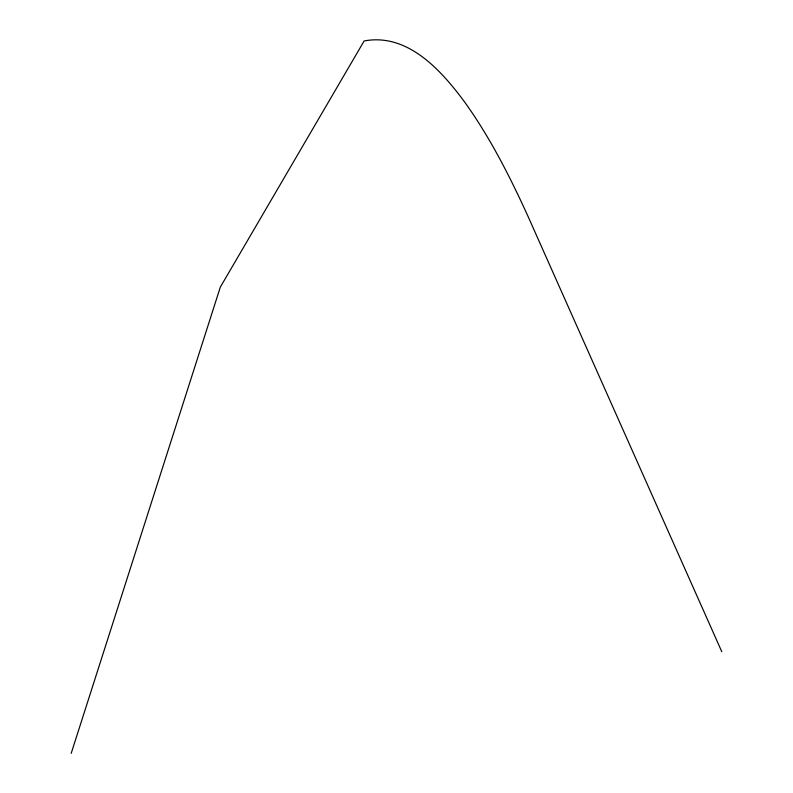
<?xml version="1.0" encoding="UTF-8"?>
<svg xmlns="http://www.w3.org/2000/svg" width="793" height="793" viewBox="0 0 793 793"><rect width="100%" height="100%" fill="white"/><g stroke="black" fill="none" stroke-linecap="round" stroke-linejoin="round"><path stroke-width="1.19" d="M71.201 753.35L220.325 287.116L364.146 40.958C408.098 32.682 441.86 71.083 465.253 102.882C490.728 138.577 510.553 177.91 528.644 217.748L721.799 651.717"/></g></svg>
